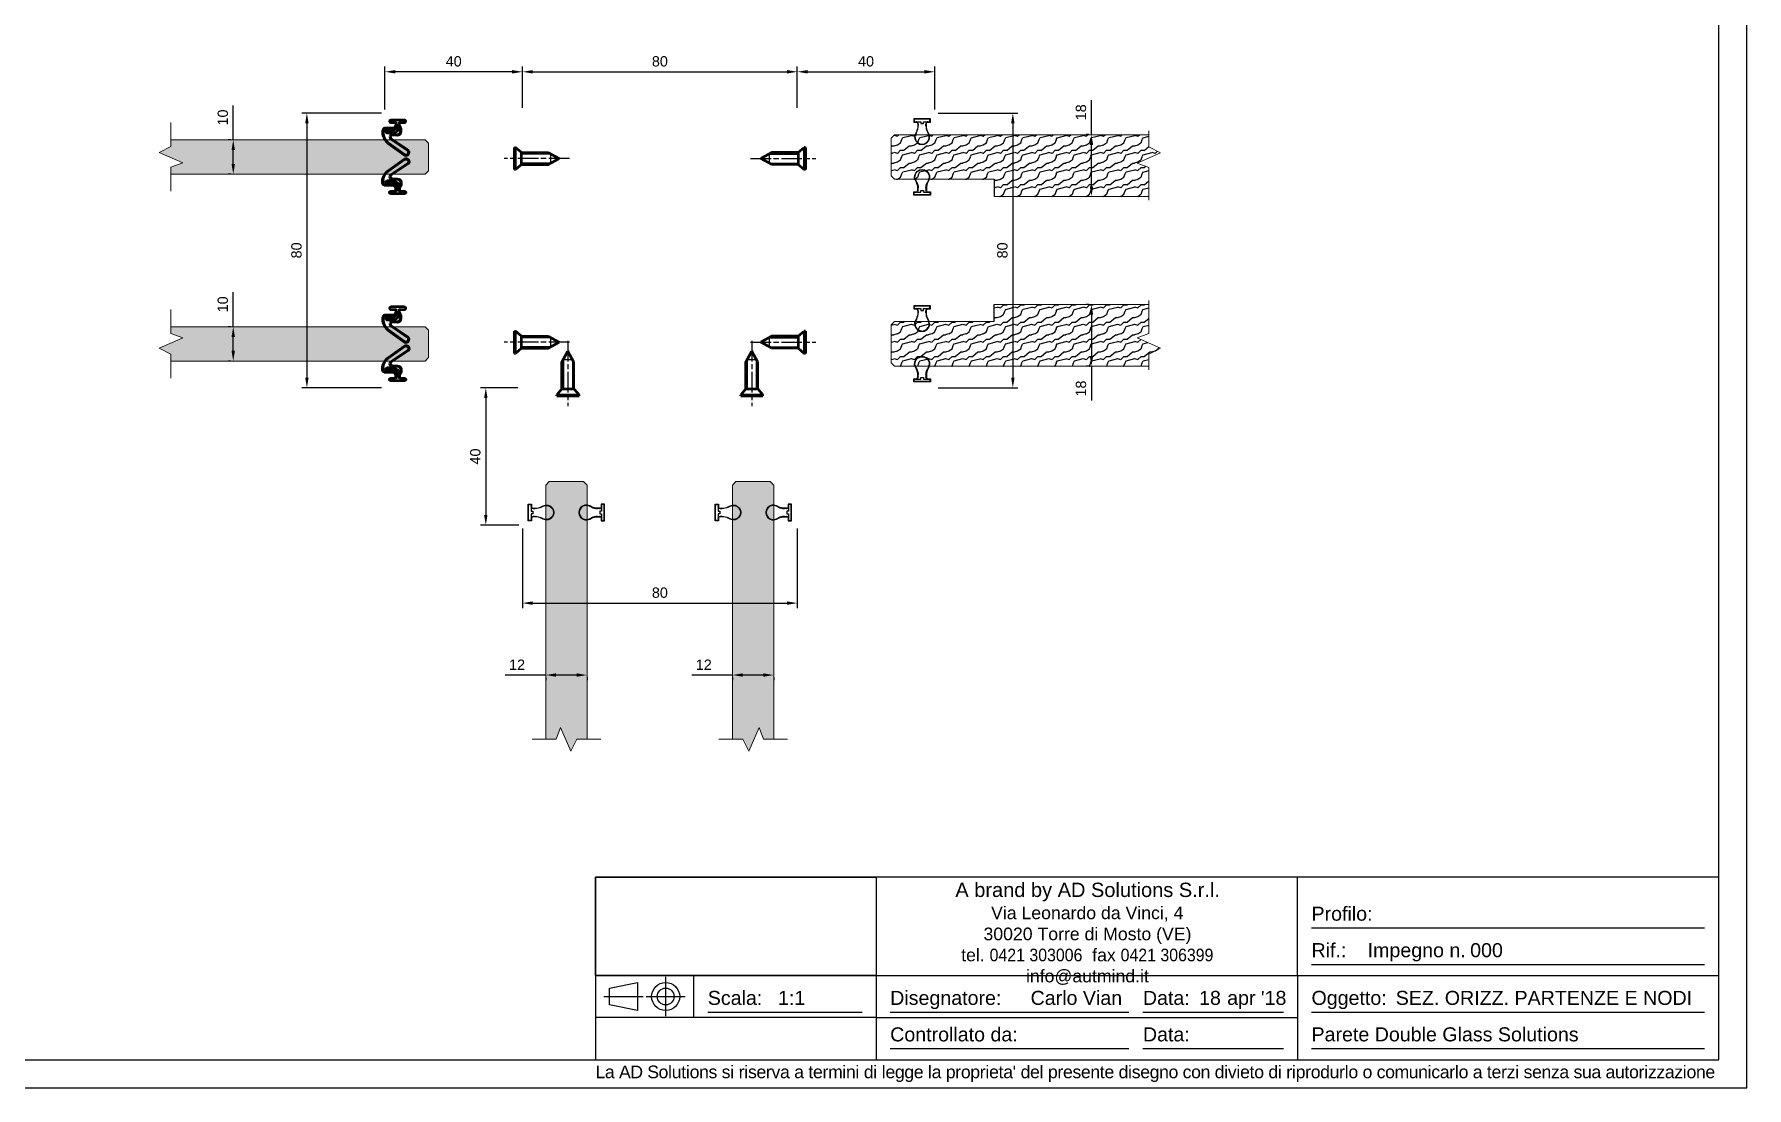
# Model space of a CAD drawing. Header units: millimetres. Extents: x 2587 to 3432, y 1582 to 2176.
# Drawn here: x 2934.1 to 3432.5, y 1582.1 to 1888.8 of the extents above; entities that cross this region are included whole.
import ezdxf

# ---------------------------------------------------------------- set-up
doc = ezdxf.new("R2010")
doc.units = ezdxf.units.MM
doc.linetypes.add('AM_ISO08W050', pattern=[18, 12, -1.5, 3, -1.5])
doc.linetypes.add('AM_ISO08W050x2', pattern=[9, 6, -0.75, 1.5, -0.75])
for name, color, linetype in [('48800_-_L2315', 7, 'Continuous'), ('48800_-_L3000', 7, 'Continuous'), ('Blocchi', 7, 'Continuous'), ('COMP', 41, 'Continuous'), ('PARTENZA_VERTICA', 7, 'Continuous'), ('quote', 3, 'Continuous')]:
    doc.layers.add(name, color=color, linetype=linetype)
for name, color, linetype, lineweight in [('AM_0N', 7, 'Continuous', 50), ('AM_4N', 3, 'Continuous', 25), ('AM_7N', 4, 'AM_ISO08W050', 25), ('GLASS & JOINTS', 250, 'Continuous', 13), ('NOTES', 6, 'Continuous', 15)]:
    doc.layers.add(name, color=color, linetype=linetype, lineweight=lineweight)
doc.layers.add('GLASS HATCH', color=7, linetype='Continuous', true_color=0xb8ffed, transparency=0.5)
doc.styles.get("Standard").update_dxf_attribs({"font": 'arial.ttf'})
doc.dimstyles.new('ISO-25$0', dxfattribs={"dimtxt": 3, "dimasz": 3, "dimexe": 1.5, "dimexo": 1.5, "dimgap": 1.5, "dimtad": 1, "dimtxsty": 'Standard', "dimcen": 2.5, "dimadec": 0, "dimazin": 0, "dimtfac": 1, "dimtmove": 0, "dimatfit": 3, "dimfxl": 1, "dimarcsym": 0})
picture_1 = doc.add_image_def('image1.jpg', size_in_pixel=(2362, 827))
pattern_1 = [(63.4349, (3801.518, -646.9035), (-5.0000065, -4.9999958), [0.67082, -10.50952]), (14.5742, (3801.81796, -646.30346), (-135.0000110433, -34.9999644584), [2.58312, -255.72871]), (342.4744, (3799.31796, -645.65346), (79.999984564, -25.000041342), [0.996245, -98.62805]), (45, (3800.268, -645.9535), (1e-15, 5.0000015), [1.27279, -5.798275]), (360, (3801.168, -645.0535), (5, 5), [0.95, -4.05]), (39.0939, (3802.11796, -645.05346), (54.99996955, 45.000040157), [2.061555, -101.01609]), (360, (3803.718, -643.7535), (5, 5), [0.6, -4.4]), (17.5256, (3799.31796, -643.75346), (-79.999984564, -25.000041342), [0.996245, -98.62805]), (33.6901, (3800.268, -643.4535), (-9.9999978, -5.0000067), [1.081665, -16.94609]), (69.7751, (3801.16796, -642.85346), (20.000041678, 54.999986322), [1.012425, -100.22986])]

# ---------------------------------------------------------------- blocks, each defined once
blk = doc.blocks.new('*D10')
at = {"layer": 'Defpoints', "color": 0, "transparency": 16777216}
for p in [(3082.98, 1703), (3094.98, 1703), (3094.98, 1702.21)]:
    blk.add_point(p, dxfattribs=at)
at = {"layer": 'quote', "color": 0, "lineweight": -2, "transparency": 16777216}
for p, q in [((3082.98, 1702.21), (3071.13, 1702.21)), ((3082.98, 1701.5), (3082.98, 1700.71)), ((3091.98, 1702.21), (3085.98, 1702.21)), ((3094.98, 1701.5), (3094.98, 1700.71))]:
    blk.add_line(p, q, dxfattribs=at)
at = {"layer": 'quote', "color": 0, "transparency": 16777216}
for points in [[(3085.98, 1702.71), (3085.98, 1701.71), (3082.98, 1702.21)], [(3091.98, 1702.71), (3091.98, 1701.71), (3094.98, 1702.21)]]:
    blk.add_solid(points, dxfattribs=at)
at = {"layer": 'quote', "color": 0, "transparency": 16777216, "insert": (3074.62, 1705.22), "char_height": 3, "attachment_point": 5}
blk.add_mtext('12', dxfattribs=at)
blk = doc.blocks.new('*D11')
at = {"layer": 'Defpoints', "color": 0, "transparency": 16777216}
for p in [(3137.31, 1703), (3149.31, 1703), (3149.31, 1702.21)]:
    blk.add_point(p, dxfattribs=at)
at = {"layer": 'quote', "color": 0, "lineweight": -2, "transparency": 16777216}
for p, q in [((3137.31, 1702.21), (3125.45, 1702.21)), ((3137.31, 1701.5), (3137.31, 1700.71)), ((3146.31, 1702.21), (3140.31, 1702.21)), ((3149.31, 1701.5), (3149.31, 1700.71))]:
    blk.add_line(p, q, dxfattribs=at)
at = {"layer": 'quote', "color": 0, "transparency": 16777216}
for points in [[(3140.31, 1702.71), (3140.31, 1701.71), (3137.31, 1702.21)], [(3146.31, 1702.71), (3146.31, 1701.71), (3149.31, 1702.21)]]:
    blk.add_solid(points, dxfattribs=at)
at = {"layer": 'quote', "color": 0, "transparency": 16777216, "insert": (3128.95, 1705.22), "char_height": 3, "attachment_point": 5}
blk.add_mtext('12', dxfattribs=at)
blk = doc.blocks.new('48800')
at = {"layer": '48800_-_L3000', "linetype": 'Continuous', "lineweight": 5}
h = blk.add_hatch(dxfattribs=at)
h.set_pattern_fill('LINE', color=3, scale=2, angle=45, style=0)
h.set_pattern_definition([(45, (-6239.775, -3270.2284), (-4.490128, 4.490128), [])])
edge = h.paths.add_edge_path()
edge.add_arc((9.4, 2.41), 0.897, 334.1295, 494.3643)
edge.add_line((8.77, 3.05), (5.44, -1.86))
edge.add_arc((4.92, -1.52), 0.632, 270, 326.6991, ccw=False)
edge.add_arc((5, -1.51), 0.64, 180.3129, 262.8679, ccw=False)
edge.add_line((4.36, -1.52), (4.39, -0.03))
edge.add_arc((3.39, -0.03), 1, 0, 90)
edge.add_line((3.39, 0.97), (2.4, 0.97))
edge.add_arc((2.4, 0.71), 0.253, 90, 120)
edge.add_line((2.27, 0.93), (1.59, 0.54))
edge.add_arc((1.47, 0.76), 0.253, 270, 300, ccw=False)
edge.add_line((1.47, 0.51), (1.01, 0.51))
edge.add_line((1.01, 0.51), (1.01, 0.41))
edge.add_line((1.01, 0.41), (1.47, 0.41))
edge.add_arc((1.47, 0.76), 0.353, 270, 300)
edge.add_line((1.64, 0.45), (2.32, 0.85))
edge.add_arc((2.4, 0.71), 0.153, 90, 120, ccw=False)
edge.add_line((2.4, 0.87), (3.39, 0.87))
edge.add_arc((3.39, -0.03), 0.9, 0.0699, 90, ccw=False)
edge.add_line((4.29, -0.03), (4.26, -1.51))
edge.add_arc((5, -1.51), 0.74, 180.2005, 263.35)
edge.add_arc((4.92, -1.52), 0.732, 269.5118, 326.6433)
edge.add_line((5.53, -1.92), (8.85, 2.99))
edge.add_arc((9.4, 2.41), 0.797, -25.2784, 133.6585, ccw=False)
edge.add_line((10.12, 2.07), (6.71, -2.69))
edge.add_arc((3.54, -0.42), 3.9, 270, 324.4343, ccw=False)
edge.add_line((3.54, -4.32), (3.25, -4.32))
edge.add_arc((3.27, -3.48), 0.839, 196.694, 268.7318, ccw=False)
edge.add_line((2.47, -3.72), (2.5, -1.15))
edge.add_arc((2.15, -1.15), 0.353, 359.8862, 420)
edge.add_line((2.32, -0.85), (1.64, -0.45))
edge.add_arc((1.47, -0.76), 0.353, 60, 90)
edge.add_line((1.47, -0.41), (1.01, -0.41))
edge.add_line((1.01, -0.41), (1.01, -0.51))
edge.add_line((1.01, -0.51), (1.47, -0.51))
edge.add_arc((1.47, -0.76), 0.253, 60, 90, ccw=False)
edge.add_line((1.59, -0.54), (2.27, -0.93))
edge.add_arc((2.15, -1.15), 0.253, 0, 60, ccw=False)
edge.add_line((2.4, -1.15), (2.37, -3.74))
edge.add_arc((3.27, -3.48), 0.939, 195.7327, 268.8012)
edge.add_line((3.25, -4.42), (3.54, -4.42))
edge.add_arc((3.54, -0.42), 4, 270, 324.4343)
edge.add_line((6.8, -2.75), (10.2, 2.02))
at = {"layer": '48800_-_L2315', "color": 3, "linetype": 'Continuous', "lineweight": 50}
for p, q in [((2.37, 0.86), (2.37, 0.81)), ((2.37, 0.38), (2.37, 0.33)), ((3.25, 0.87), (3.25, 0.82)), ((2.37, -0.45), (2.37, -0.5)), ((2.37, -0.81), (2.37, -0.88)), ((3.25, -0.09), (3.25, -0.17)), ((3.25, -3.38), (3.25, -3.43)), ((3.25, -4.27), (3.25, -4.32))]:
    blk.add_line(p, q, dxfattribs=at)
at = {"layer": '48800_-_L3000', "color": 3, "linetype": 'Continuous', "lineweight": 50}
for p, q in [((0, 2.02), (0, -2.02)), ((0.76, 0.63), (0.76, 2.02)), ((1.47, 0.51), (1.01, 0.51)), ((1.01, 0.51), (1.01, 0.41)), ((1.01, 0.41), (1.47, 0.41)), ((1.96, 0.38), (1.01, 0.38)), ((2.27, 0.93), (1.59, 0.54)), ((1.64, 0.45), (2.32, 0.85)), ((2.35, 0.8), (1.7, 0.43)), ((1.7, 0.43), (1.96, 0.43)), ((3.39, 0.97), (2.4, 0.97)), ((2.4, 0.87), (3.39, 0.87)), ((3.39, 0.82), (2.4, 0.82)), ((8.77, 3.05), (5.44, -1.86)), ((5.53, -1.92), (8.85, 2.99)), ((8.88, 2.95), (5.57, -1.95)), ((6.67, -2.66), (10.07, 2.09)), ((10.12, 2.07), (6.71, -2.69)), ((6.8, -2.75), (10.2, 2.02)), ((0.76, -2.02), (0.76, -0.63)), ((1.01, -0.38), (2, -0.38)), ((1.47, -0.41), (1.01, -0.41)), ((1.01, -0.41), (1.01, -0.51)), ((1.01, -0.51), (1.47, -0.51)), ((1.59, -0.54), (2.27, -0.93)), ((2.32, -0.85), (1.64, -0.45)), ((2, -0.43), (1.7, -0.43)), ((1.7, -0.43), (2.35, -0.8)), ((2.4, -1.15), (2.37, -3.74)), ((2.47, -3.72), (2.5, -1.15)), ((2.55, -1.15), (2.52, -3.72)), ((2.95, -3.02), (2.95, -1.38)), ((3, -1.38), (3, -3.02)), ((3.25, -4.27), (3.54, -4.27)), ((3.54, -4.32), (3.25, -4.32)), ((3.25, -4.42), (3.54, -4.42)), ((3.76, -3.02), (3.76, -1.42)), ((3.81, -1.42), (3.81, -3.02)), ((4.21, -1.51), (4.24, -0.03)), ((4.29, -0.03), (4.26, -1.51)), ((4.36, -1.52), (4.39, -0.03))]:
    blk.add_line(p, q, dxfattribs=at)
for centre, radius, start, end in [((0.38, 2.02), 0.379, 0, 180), ((1.01, 0.63), 0.253, 180, 270), ((1.47, 0.76), 0.253, 270, 300), ((1.47, 0.76), 0.353, 270, 300), ((1.96, -1.42), 1.85, 0, 90), ((1.96, -1.42), 1.8, 0, 90), ((2.4, 0.71), 0.253, 90, 120), ((2.4, 0.71), 0.153, 90, 120), ((2.4, 0.71), 0.103, 90, 120), ((3.39, -0.03), 1, 0, 90), ((3.39, -0.03), 0.9, 0.0699, 90), ((3.39, -0.03), 0.85, 0.1094, 90), ((9.4, 2.41), 0.897, 334.1295, 134.3643), ((9.4, 2.41), 0.797, 334.7216, 133.6585), ((9.4, 2.41), 0.747, 335.0614, 133.2533), ((0.38, -2.02), 0.379, 180, 0), ((1.01, -0.63), 0.253, 90, 180), ((1.47, -0.76), 0.353, 60, 90), ((1.47, -0.76), 0.253, 60, 90), ((2, -1.38), 1, 0, 90), ((2, -1.38), 0.95, 0, 90), ((2.15, -1.15), 0.253, 0, 60), ((2.15, -1.15), 0.353, 359.8862, 60), ((2.15, -1.15), 0.403, 359.846, 60), ((3.27, -3.48), 0.939, 195.7327, 268.8012), ((3.27, -3.48), 0.839, 196.694, 268.7318), ((3.27, -3.48), 0.789, 197.2424, 268.6922), ((3.38, -3.02), 0.429, 180, 0), ((3.38, -3.02), 0.379, 180, 0), ((3.54, -0.42), 3.85, 270, 324.4343), ((3.54, -0.42), 3.9, 270, 324.4343), ((3.54, -0.42), 4, 270, 324.4343), ((5, -1.51), 0.79, 180.1525, 263.5452), ((5, -1.51), 0.74, 180.2005, 263.35), ((5, -1.51), 0.64, 180.3129, 262.8679), ((4.92, -1.52), 0.732, 269.5118, 326.6433), ((4.92, -1.52), 0.782, 269.3145, 326.6195), ((4.92, -1.52), 0.632, 270, 326.6991)]:
    blk.add_arc(centre, radius, start, end, dxfattribs=at)
at = {"layer": 'PARTENZA_VERTICA', "color": 3, "linetype": 'Continuous', "lineweight": 50}
for p, q in [((2.2, 0.72), (2.2, 0.77)), ((2.2, 0.36), (2.2, 0.41)), ((2.2, -0.45), (2.2, -0.4)), ((2.2, -0.77), (2.2, -0.72))]:
    blk.add_line(p, q, dxfattribs=at)
blk = doc.blocks.new('*D12')
at = {"layer": 'Defpoints', "color": 0, "transparency": 16777216}
for p in [(2992.81, 1858.03), (2992.02, 1848.03), (2992.81, 1848.03)]:
    blk.add_point(p, dxfattribs=at)
at = {"layer": 'quote', "color": 0, "lineweight": -2, "transparency": 16777216}
for p, q in [((2992.02, 1858.03), (2992.02, 1868.03)), ((2991.31, 1858.03), (2990.52, 1858.03)), ((2992.02, 1851.03), (2992.02, 1855.03)), ((2991.31, 1848.03), (2990.52, 1848.03))]:
    blk.add_line(p, q, dxfattribs=at)
at = {"layer": 'quote', "color": 0, "transparency": 16777216}
for points in [[(2991.52, 1855.03), (2992.52, 1855.03), (2992.02, 1858.03)], [(2991.52, 1851.03), (2992.52, 1851.03), (2992.02, 1848.03)]]:
    blk.add_solid(points, dxfattribs=at)
at = {"layer": 'quote', "color": 0, "transparency": 16777216, "insert": (2988.99, 1864.53), "char_height": 3, "attachment_point": 5, "rotation": 90}
blk.add_mtext('10', dxfattribs=at)
blk = doc.blocks.new('*D13')
at = {"layer": 'Defpoints', "color": 0, "transparency": 16777216}
for p in [(2992.81, 1803.63), (2992.02, 1793.63), (2992.81, 1793.63)]:
    blk.add_point(p, dxfattribs=at)
at = {"layer": 'quote', "color": 0, "lineweight": -2, "transparency": 16777216}
for p, q in [((2992.02, 1803.63), (2992.02, 1813.63)), ((2991.31, 1803.63), (2990.52, 1803.63)), ((2992.02, 1796.63), (2992.02, 1800.63)), ((2991.31, 1793.63), (2990.52, 1793.63))]:
    blk.add_line(p, q, dxfattribs=at)
at = {"layer": 'quote', "color": 0, "transparency": 16777216}
for points in [[(2991.52, 1800.63), (2992.52, 1800.63), (2992.02, 1803.63)], [(2991.52, 1796.63), (2992.52, 1796.63), (2992.02, 1793.63)]]:
    blk.add_solid(points, dxfattribs=at)
at = {"layer": 'quote', "color": 0, "transparency": 16777216, "insert": (2988.99, 1810.13), "char_height": 3, "attachment_point": 5, "rotation": 90}
blk.add_mtext('10', dxfattribs=at)
blk = doc.blocks.new('*D14')
at = {"layer": 'Defpoints', "color": 0, "transparency": 16777216}
for p in [(3241.78, 1810.13), (3242.56, 1810.13), (3242.56, 1792.13)]:
    blk.add_point(p, dxfattribs=at)
at = {"layer": 'quote', "color": 0, "lineweight": -2, "transparency": 16777216}
for p, q in [((3241.06, 1810.13), (3240.28, 1810.13)), ((3241.78, 1807.13), (3241.78, 1795.13)), ((3241.06, 1792.13), (3240.28, 1792.13)), ((3241.78, 1792.13), (3241.78, 1782.11))]:
    blk.add_line(p, q, dxfattribs=at)
at = {"layer": 'quote', "color": 0, "transparency": 16777216}
for points in [[(3241.28, 1807.13), (3242.28, 1807.13), (3241.78, 1810.13)], [(3241.28, 1795.13), (3242.28, 1795.13), (3241.78, 1792.13)]]:
    blk.add_solid(points, dxfattribs=at)
at = {"layer": 'quote', "color": 0, "transparency": 16777216, "insert": (3238.74, 1785.62), "char_height": 3, "attachment_point": 5, "rotation": 90}
blk.add_mtext('18', dxfattribs=at)
blk = doc.blocks.new('*D15')
at = {"layer": 'Defpoints', "color": 0, "transparency": 16777216}
for p in [(3242.56, 1859.53), (3241.78, 1841.53), (3242.56, 1841.53)]:
    blk.add_point(p, dxfattribs=at)
at = {"layer": 'quote', "color": 0, "lineweight": -2, "transparency": 16777216}
for p, q in [((3241.78, 1859.53), (3241.78, 1869.55)), ((3241.06, 1859.53), (3240.28, 1859.53)), ((3241.78, 1844.53), (3241.78, 1856.53)), ((3241.06, 1841.53), (3240.28, 1841.53))]:
    blk.add_line(p, q, dxfattribs=at)
at = {"layer": 'quote', "color": 0, "transparency": 16777216}
for points in [[(3241.28, 1856.53), (3242.28, 1856.53), (3241.78, 1859.53)], [(3241.28, 1844.53), (3242.28, 1844.53), (3241.78, 1841.53)]]:
    blk.add_solid(points, dxfattribs=at)
at = {"layer": 'quote', "color": 0, "transparency": 16777216, "insert": (3238.74, 1866.04), "char_height": 3, "attachment_point": 5, "rotation": 90}
blk.add_mtext('18', dxfattribs=at)
blk = doc.blocks.new('vite TSPIC autofil 3.5x13')
at = {"layer": 'AM_0N'}
for points in [[(-1.75, 7.7), (0, 10.9)], [(-1.75, 7.7), (0, 10.9)], [(1.75, 7.7), (0, 10.9)], [(1.75, 7.7), (0, 10.9)], [(-1.75, 0), (-1.75, 7.7)], [(-1.75, 0), (-1.75, 7.7)], [(1.75, 0), (1.75, 7.7)], [(1.75, 0), (1.75, 7.7)], [(-1.75, 0), (1.75, 0)], [(1.75, 0), (3.22, -1.75)], [(-1.75, 0), (-3.22, -1.75)], [(-3.22, -1.75), (3.22, -1.75)], [(-3.22, -2.1), (-3.22, -1.75)], [(-3.22, -2.1), (-3.22, -1.75)], [(-3.22, -2.1), (3.22, -2.1)], [(3.22, -2.1), (3.22, -1.75)], [(3.22, -2.1), (3.22, -1.75)]]:
    blk.add_lwpolyline(points, dxfattribs=at)
at = {"layer": 'AM_4N'}
for points in [[(-1.32, 8.49), (-1.32, 0)], [(-1.32, 8.49), (1.32, 8.49)], [(-1.32, 8.49), (-1.32, 0)], [(-1.32, 8.49), (1.32, 8.49)], [(1.32, 8.49), (1.32, 0)], [(1.32, 8.49), (1.32, 0)]]:
    blk.add_lwpolyline(points, dxfattribs=at)
at = {"layer": 'AM_7N', "linetype": 'AM_ISO08W050x2'}
blk.add_lwpolyline([(0, 13.9), (0, -5.1)], dxfattribs=at)
blk = doc.blocks.new('*U32')
at = {"color": 4, "char_height": 5, "attachment_point": 1}
for s, width, insert in [('Profilo:', 21.1789, (5, -10.48)), ('Rif.:', 14.5881, (5, -23.48)), ('Impegno n.', 36.2116, (25, -23.48)), ('000', 152.2634, (61.5, -23.48))]:
    blk.add_mtext_dynamic_manual_height_columns(s, width=width, gutter_width=12.5, heights=[0], dxfattribs=dict(at, insert=insert))
blk = doc.blocks.new('INDICAZIONE')
at = {"color": 6}
for p, q in [((0, 7), (0, -7)), ((-22, 0), (-8, 0)), ((-7, 0), (7, 0))]:
    blk.add_line(p, q, dxfattribs=at)
blk.add_lwpolyline([(-10, 5), (-10, -5), (-20, -3), (-20, 3), (-10, 5)], dxfattribs=at)
for radius in [5, 3]:
    blk.add_circle((0, 0), radius, dxfattribs=at)
blk = doc.blocks.new('*U34')
at = {"color": 6}
for p, q in [((99.96, 30), (99.96, 15)), ((99.96, 15), (0, 15)), ((99.96, 15), (250, 15)), ((99.96, 15), (99.96, 0)), ((250, 15), (250, 0)), ((104.96, 3.94), (189.96, 3.94)), ((194.96, 3.94), (245, 3.94)), ((255, 3.94), (395, 3.94))]:
    blk.add_line(p, q, dxfattribs=at)
at = {"color": 4, "char_height": 5, "attachment_point": 1}
for s, width, insert in [('Oggetto:', 14.5881, (255, 24.52)), ('Controllato da:', 44.8692, (104.96, 11.52)), ('Data:', 14.5881, (194.96, 11.52))]:
    blk.add_mtext_dynamic_manual_height_columns(s, width=width, gutter_width=12.5, heights=[0], dxfattribs=dict(at, insert=insert))
blk = doc.blocks.new('*U35')
at = {"color": 4, "attachment_point": 1}
for s, width, insert, char_height in [('\\pi28.2032;{\\H0.9945x;A brand by AD Solutions S.r.l.\\P\\pi40.93367;\\H0.88235x;Via Leonardo da Vinci, 4\\P\\pi38.22784;30020 Torre di Mosto (VE)\\P\\pi30.28043;tel. \\W0.9;0421 303006\\W1;  fax \\W0.9;0421 306399\\W1;\\P\\pi53.36388;info@autmind.it}', 150.0363, (99.96, -1.94), 5.1282), ('Carlo Vian', 152.2634, (154.96, -40.48), 5)]:
    blk.add_mtext_dynamic_manual_height_columns(s, width=width, gutter_width=12.5, heights=[0], dxfattribs=dict(at, insert=insert, char_height=char_height))
at = {"insert": (0, -67.1), "char_height": 4.5, "attachment_point": 1}
blk.add_mtext_dynamic_manual_height_columns("{\\T0.96;\\C4;La AD Solutions si riserva a termini di legge la proprieta' del presente disegno con divieto di riprodurlo o comunicarlo a terzi senza sua autorizzazione}", width=437.3595, gutter_width=12.5, heights=[0], dxfattribs=at)
at = {"color": 6}
image = blk.add_image(picture_1, insert=(0, -35), size_in_units=(99.96, 35), dxfattribs=at)
image.dxf.flags = 7
blk = doc.blocks.new('*U31')
at = {"color": 4, "insert": (65, -40.48), "char_height": 5, "attachment_point": 1}
blk.add_mtext_dynamic_manual_height_columns('1:1', width=29.9637, gutter_width=12.5, heights=[0], dxfattribs=at)
blk = doc.blocks.new('*U30')
at = {"color": 4, "insert": (214.96, -40.48), "char_height": 5, "attachment_point": 1}
blk.add_mtext_dynamic_manual_height_columns('18', width=12.6891, gutter_width=12.5, heights=[0], dxfattribs=at)
blk = doc.blocks.new('*U33')
at = {"color": 4, "insert": (214.96, -40.48), "char_height": 5, "attachment_point": 1}
blk.add_mtext_dynamic_manual_height_columns('\\pt10;^Iapr', width=27.1768, gutter_width=12.5, heights=[0], dxfattribs=at)
blk = doc.blocks.new('DATA - ANNO')
at = {"color": 4, "insert": (214.96, -40.48), "char_height": 5, "attachment_point": 1}
blk.add_mtext_dynamic_manual_height_columns("\\pt20,21,22;^I^I^I'18", width=152.2634, gutter_width=12.5, heights=[0], dxfattribs=at)
blk = doc.blocks.new('Cartiglio A3')
at = {"color": 6}
for points in [[(0, 726.876), (0, 0), (1034.376, 0), (1034.376, 726.876)], [(10, 716.876), (10, 10), (1024.376, 10), (1024.376, 716.876)]]:
    blk.add_lwpolyline(points, close=True, dxfattribs=at)
blk = doc.blocks.new('*U36')
at = {"color": 4, "insert": (0, 7.59), "char_height": 5, "attachment_point": 1}
blk.add_mtext_dynamic_manual_height_columns('Parete Double Glass Solutions', width=152.2634, gutter_width=12.5, heights=[0], dxfattribs=at)
blk = doc.blocks.new('48750')
at = {"layer": 'COMP'}
for p, q in [((-3.8, 1.56), (-4.38, 1.84)), ((-1.46, 1.14), (-2.05, 1.14)), ((-4.38, -1.84), (-3.8, -1.56)), ((-2.05, -1.14), (-1.46, -1.14))]:
    blk.add_line(p, q, dxfattribs=at)
blk.add_lwpolyline([(-0.95, 1.75, -0.414214), (-1.45, 1.25), (-2.05, 1.25, -0.117054), (-3.75, 1.65), (-4.33, 1.94, 1.622467), (-4.33, -1.94), (-3.75, -1.65, -0.117054), (-2.05, -1.25), (-1.45, -1.25, -0.414214), (-0.95, -1.75), (-0.95, -2.41), (0, -2.41), (0, 2.41), (-0.95, 2.41)], format="xyb", close=True, dxfattribs=at)
blk.add_lwpolyline([(-0.1, 2.32), (-0.85, 2.32), (-0.85, 0.4), (-1.35, 0.4), (-1.35, -0.4), (-0.85, -0.4), (-0.85, -2.31), (-0.1, -2.31)], close=True, dxfattribs=at)
for centre, radius, start, end in [((-5.3, 0), 2.07, 63.2948, 296.7052), ((-2.05, 5.03), 3.89, 243.2948, 270), ((-1.46, 1.75), 0.61, 270, 0), ((-2.05, -5.03), 3.89, 90, 116.7052), ((-1.46, -1.75), 0.61, 0, 90)]:
    blk.add_arc(centre, radius, start, end, dxfattribs=at)
blk = doc.blocks.new('*D57')
at = {"layer": 'Defpoints', "color": 0, "transparency": 16777216}
for p in [(3036.68, 1865.83), (3013.46, 1785.83), (3036.68, 1785.83)]:
    blk.add_point(p, dxfattribs=at)
at = {"layer": 'quote', "color": 0, "lineweight": -2, "transparency": 16777216}
for p, q in [((3035.18, 1865.83), (3011.96, 1865.83)), ((3013.46, 1862.83), (3013.46, 1788.83)), ((3035.18, 1785.83), (3011.96, 1785.83))]:
    blk.add_line(p, q, dxfattribs=at)
at = {"layer": 'quote', "color": 0, "transparency": 16777216}
for points in [[(3012.96, 1862.83), (3013.96, 1862.83), (3013.46, 1865.83)], [(3012.96, 1788.83), (3013.96, 1788.83), (3013.46, 1785.83)]]:
    blk.add_solid(points, dxfattribs=at)
at = {"layer": 'quote', "color": 0, "transparency": 16777216, "insert": (3010.43, 1825.83), "char_height": 3, "attachment_point": 5, "rotation": 90}
blk.add_mtext('80', dxfattribs=at)
blk = doc.blocks.new('*D58')
at = {"layer": 'Defpoints', "color": 0, "transparency": 16777216}
for p in [(3036.18, 1877.83), (3036.18, 1865.33), (3076.18, 1865.83)]:
    blk.add_point(p, dxfattribs=at)
at = {"layer": 'quote', "color": 0, "lineweight": -2, "transparency": 16777216}
for p, q in [((3036.18, 1866.83), (3036.18, 1879.33)), ((3076.18, 1867.33), (3076.18, 1879.33)), ((3073.18, 1877.83), (3039.18, 1877.83))]:
    blk.add_line(p, q, dxfattribs=at)
at = {"layer": 'quote', "color": 0, "transparency": 16777216}
for points in [[(3039.18, 1878.33), (3039.18, 1877.33), (3036.18, 1877.83)], [(3073.18, 1878.33), (3073.18, 1877.33), (3076.18, 1877.83)]]:
    blk.add_solid(points, dxfattribs=at)
at = {"layer": 'quote', "color": 0, "transparency": 16777216, "insert": (3056.18, 1880.86), "char_height": 3, "attachment_point": 5}
blk.add_mtext('40', dxfattribs=at)
blk = doc.blocks.new('*D59')
at = {"layer": 'Defpoints', "color": 0, "transparency": 16777216}
for p in [(3156.18, 1877.83), (3076.18, 1865.83), (3156.18, 1865.83)]:
    blk.add_point(p, dxfattribs=at)
at = {"layer": 'quote', "color": 0, "lineweight": -2, "transparency": 16777216}
for p, q in [((3076.18, 1867.33), (3076.18, 1879.33)), ((3156.18, 1867.33), (3156.18, 1879.33)), ((3079.18, 1877.83), (3153.18, 1877.83))]:
    blk.add_line(p, q, dxfattribs=at)
at = {"layer": 'quote', "color": 0, "transparency": 16777216}
for points in [[(3079.18, 1878.33), (3079.18, 1877.33), (3076.18, 1877.83)], [(3153.18, 1878.33), (3153.18, 1877.33), (3156.18, 1877.83)]]:
    blk.add_solid(points, dxfattribs=at)
at = {"layer": 'quote', "color": 0, "transparency": 16777216, "insert": (3116.18, 1880.86), "char_height": 3, "attachment_point": 5}
blk.add_mtext('80', dxfattribs=at)
blk = doc.blocks.new('*D60')
at = {"layer": 'Defpoints', "color": 0, "transparency": 16777216}
for p in [(3196.18, 1877.83), (3156.18, 1865.83), (3196.18, 1865.33)]:
    blk.add_point(p, dxfattribs=at)
at = {"layer": 'quote', "color": 0, "lineweight": -2, "transparency": 16777216}
for p, q in [((3156.18, 1867.33), (3156.18, 1879.33)), ((3196.18, 1866.83), (3196.18, 1879.33)), ((3159.18, 1877.83), (3193.18, 1877.83))]:
    blk.add_line(p, q, dxfattribs=at)
at = {"layer": 'quote', "color": 0, "transparency": 16777216}
for points in [[(3159.18, 1878.33), (3159.18, 1877.33), (3156.18, 1877.83)], [(3193.18, 1878.33), (3193.18, 1877.33), (3196.18, 1877.83)]]:
    blk.add_solid(points, dxfattribs=at)
at = {"layer": 'quote', "color": 0, "transparency": 16777216, "insert": (3176.18, 1880.86), "char_height": 3, "attachment_point": 5}
blk.add_mtext('40', dxfattribs=at)
blk = doc.blocks.new('*D61')
at = {"layer": 'Defpoints', "color": 0, "transparency": 16777216}
for p in [(3195.68, 1865.83), (3195.68, 1785.83), (3218.9, 1785.83)]:
    blk.add_point(p, dxfattribs=at)
at = {"layer": 'quote', "color": 0, "lineweight": -2, "transparency": 16777216}
for p, q in [((3197.18, 1865.83), (3220.4, 1865.83)), ((3218.9, 1862.83), (3218.9, 1788.83)), ((3197.18, 1785.83), (3220.4, 1785.83))]:
    blk.add_line(p, q, dxfattribs=at)
at = {"layer": 'quote', "color": 0, "transparency": 16777216}
for points in [[(3218.4, 1862.83), (3219.4, 1862.83), (3218.9, 1865.83)], [(3218.4, 1788.83), (3219.4, 1788.83), (3218.9, 1785.83)]]:
    blk.add_solid(points, dxfattribs=at)
at = {"layer": 'quote', "color": 0, "transparency": 16777216, "insert": (3215.87, 1825.83), "char_height": 3, "attachment_point": 5, "rotation": 90}
blk.add_mtext('80', dxfattribs=at)
blk = doc.blocks.new('*D62')
at = {"layer": 'Defpoints', "color": 0, "transparency": 16777216}
for p in [(3076.18, 1746.33), (3156.18, 1746.33), (3156.18, 1723.15)]:
    blk.add_point(p, dxfattribs=at)
at = {"layer": 'quote', "color": 0, "lineweight": -2, "transparency": 16777216}
for p, q in [((3076.18, 1744.83), (3076.18, 1721.65)), ((3156.18, 1744.83), (3156.18, 1721.65)), ((3079.18, 1723.15), (3153.18, 1723.15))]:
    blk.add_line(p, q, dxfattribs=at)
at = {"layer": 'quote', "color": 0, "transparency": 16777216}
for points in [[(3079.18, 1723.65), (3079.18, 1722.65), (3076.18, 1723.15)], [(3153.18, 1723.65), (3153.18, 1722.65), (3156.18, 1723.15)]]:
    blk.add_solid(points, dxfattribs=at)
at = {"layer": 'quote', "color": 0, "transparency": 16777216, "insert": (3116.18, 1726.18), "char_height": 3, "attachment_point": 5}
blk.add_mtext('80', dxfattribs=at)
blk = doc.blocks.new('*D63')
at = {"layer": 'Defpoints', "color": 0, "transparency": 16777216}
for p in [(3076.33, 1785.83), (3065.52, 1745.83), (3076.68, 1745.83)]:
    blk.add_point(p, dxfattribs=at)
at = {"layer": 'quote', "color": 0, "lineweight": -2, "transparency": 16777216}
for p, q in [((3074.83, 1785.83), (3064.02, 1785.83)), ((3065.52, 1782.83), (3065.52, 1748.83)), ((3075.18, 1745.83), (3064.02, 1745.83))]:
    blk.add_line(p, q, dxfattribs=at)
at = {"layer": 'quote', "color": 0, "transparency": 16777216}
for points in [[(3065.02, 1782.83), (3066.02, 1782.83), (3065.52, 1785.83)], [(3065.02, 1748.83), (3066.02, 1748.83), (3065.52, 1745.83)]]:
    blk.add_solid(points, dxfattribs=at)
at = {"layer": 'quote', "color": 0, "transparency": 16777216, "insert": (3062.48, 1765.83), "char_height": 3, "attachment_point": 5, "rotation": 90}
blk.add_mtext('40', dxfattribs=at)

msp = doc.modelspace()

# ---------------------------------------------------------------- hatches: boundary and pattern name
h = msp.add_hatch()
h.set_pattern_fill('LEGNO5', color=44, scale=5, angle=90, pattern_type=2)
h.set_pattern_definition(pattern_1)
h.paths.add_polyline_path([(3213.48, 1846.527), (3213.48, 1841.527), (3258.486, 1841.527), (3258.486, 1849.987), (3255.051, 1851.237), (3261.92, 1854.237), (3258.486, 1855.987), (3258.486, 1859.527), (3184.48, 1859.527), (3183.48, 1858.527), (3183.48, 1847.527), (3184.48, 1846.527)])
h = msp.add_hatch()
h.set_pattern_fill('LEGNO5', color=44, scale=5, angle=90, pattern_type=2)
h.set_pattern_definition(pattern_1)
h.paths.add_polyline_path([(3213.48, 1805.127), (3184.48, 1805.127), (3183.48, 1804.127), (3183.48, 1793.127), (3184.48, 1792.127), (3258.486, 1792.127), (3258.486, 1795.667), (3261.92, 1797.417), (3255.051, 1800.417), (3258.486, 1801.667), (3258.486, 1810.127), (3213.48, 1810.127)])
at = {"layer": 'GLASS HATCH'}
h = msp.add_hatch(color=256, dxfattribs=at)
h.dxf.hatch_style = 1
h.paths.add_polyline_path([(2973.874, 1858.027), (2973.874, 1856.045), (2970.44, 1854.295), (2977.309, 1851.295), (2973.874, 1850.045), (2973.874, 1848.027), (3047.88, 1848.027), (3048.88, 1849.027), (3048.88, 1857.027), (3047.88, 1858.027)])
h = msp.add_hatch(color=256, dxfattribs=at)
h.dxf.hatch_style = 1
h.paths.add_polyline_path([(3047.88, 1793.627), (3048.88, 1794.627), (3048.88, 1802.627), (3047.88, 1803.627), (2973.874, 1803.627), (2973.874, 1801.609), (2977.309, 1800.359), (2970.44, 1797.359), (2973.874, 1795.609), (2973.874, 1793.627)])
h = msp.add_hatch(color=256, dxfattribs=at)
h.dxf.hatch_style = 1
h.paths.add_polyline_path([(3093.98, 1758.527), (3094.98, 1757.527), (3094.98, 1683.522), (3091.998, 1683.522), (3090.248, 1680.087), (3087.248, 1686.956), (3085.998, 1683.522), (3082.98, 1683.522), (3082.98, 1757.527), (3083.98, 1758.527)])
h = msp.add_hatch(color=256, dxfattribs=at)
h.dxf.hatch_style = 1
h.paths.add_polyline_path([(3138.308, 1758.527), (3137.308, 1757.527), (3137.308, 1683.522), (3140.29, 1683.522), (3142.04, 1680.087), (3145.04, 1686.956), (3146.29, 1683.522), (3149.308, 1683.522), (3149.308, 1757.527), (3148.308, 1758.527)])

# ---------------------------------------------------------------- linework, layer by layer
at = {"color": 44}
for p, q in [((3213.48, 1846.527), (3213.48, 1841.527)), ((3213.48, 1805.127), (3213.48, 1810.127))]:
    msp.add_line(p, q, dxfattribs=at)
at = {"color": 6}
for p, q in [((3301.732, 1614.747), (3301.732, 1643.348)), ((3305.818, 1628.589), (3420.225, 1628.589)), ((3097.433, 1614.747), (3301.732, 1614.747)), ((3126.035, 1602.489), (3126.035, 1614.747)), ((3301.732, 1614.747), (3424.311, 1614.747)), ((3301.732, 1614.747), (3301.732, 1602.489)), ((3305.818, 1617.966), (3420.225, 1617.966)), ((3130.121, 1604.073), (3175.037, 1604.073)), ((3183.209, 1604.073), (3252.671, 1604.073)), ((3256.756, 1604.073), (3297.646, 1604.073)), ((3305.818, 1604.073), (3420.225, 1604.073))]:
    msp.add_line(p, q, dxfattribs=at)
msp.add_lwpolyline([(3424.311, 1643.348), (3097.433, 1643.348), (3097.433, 1590.231), (3424.311, 1590.231)], close=True, dxfattribs=at)
at = {"layer": 'GLASS & JOINTS', "color": 44}
for p, q in [((3213.48, 1841.527), (3258.486, 1841.527)), ((3213.48, 1810.127), (3258.486, 1810.127))]:
    msp.add_line(p, q, dxfattribs=at)
for points in [[(3258.486, 1859.527), (3184.48, 1859.527), (3183.48, 1858.527), (3183.48, 1847.527), (3184.48, 1846.527), (3213.48, 1846.527)], [(3258.486, 1792.127), (3184.48, 1792.127), (3183.48, 1793.127), (3183.48, 1804.127), (3184.48, 1805.127), (3213.48, 1805.127)]]:
    msp.add_lwpolyline(points, dxfattribs=at)
at = {"layer": 'GLASS & JOINTS'}
for points in [[(2973.874, 1848.027), (3047.88, 1848.027), (3048.88, 1849.027), (3048.88, 1857.027), (3047.88, 1858.027), (2973.874, 1858.027)], [(2973.874, 1803.627), (3047.88, 1803.627), (3048.88, 1802.627), (3048.88, 1794.627), (3047.88, 1793.627), (2973.874, 1793.627)], [(3082.98, 1683.522), (3082.98, 1757.527), (3083.98, 1758.527), (3093.98, 1758.527), (3094.98, 1757.527), (3094.98, 1683.522)], [(3149.308, 1683.522), (3149.308, 1757.527), (3148.308, 1758.527), (3138.308, 1758.527), (3137.308, 1757.527), (3137.308, 1683.522)]]:
    msp.add_lwpolyline(points, dxfattribs=at)
at = {"layer": 'NOTES', "linetype": 'Continuous'}
for points in [[(2973.874, 1843.045), (2973.874, 1850.045), (2977.309, 1851.295), (2970.44, 1854.295), (2973.874, 1856.045), (2973.874, 1863.045)], [(2973.874, 1808.609), (2973.874, 1801.609), (2977.309, 1800.359), (2970.44, 1797.359), (2973.874, 1795.609), (2973.874, 1788.609)], [(3078.998, 1683.522), (3085.998, 1683.522), (3087.248, 1686.956), (3090.248, 1680.087), (3091.998, 1683.522), (3098.998, 1683.522)], [(3153.29, 1683.522), (3146.29, 1683.522), (3145.04, 1686.956), (3142.04, 1680.087), (3140.29, 1683.522), (3133.29, 1683.522)]]:
    msp.add_lwpolyline(points, dxfattribs=at)
at = {"layer": 'NOTES', "color": 44, "linetype": 'Continuous'}
for points in [[(3258.486, 1840.439), (3258.486, 1849.987), (3255.051, 1851.237), (3261.92, 1854.237), (3258.486, 1855.987), (3258.486, 1860.615)], [(3258.486, 1811.215), (3258.486, 1801.667), (3255.051, 1800.417), (3261.92, 1797.417), (3258.486, 1795.667), (3258.486, 1791.039)]]:
    msp.add_lwpolyline(points, dxfattribs=at)

# ---------------------------------------------------------------- block references
at = {"xscale": 0.8171957802981612, "yscale": 0.8171957802981612, "zscale": 0.8171957802981612}
for name, p in [('Cartiglio A3', (2587.196, 1582.059)), ('*U35', (3097.433, 1643.348)), ('*U34', (3097.433, 1590.231)), ('INDICAZIONE', (3117.863, 1608.618)), ('*U31', (3097.433, 1643.348)), ('*U30', (3097.433, 1643.348)), ('DATA - ANNO', (3097.433, 1643.348)), ('*U33', (3097.433, 1643.348)), ('*U36', (3305.818, 1593.45))]:
    msp.add_blockref(name, p, dxfattribs=at)
at = {"rotation": 270}
for p in [(3039.88, 1863.794), (3039.88, 1809.359)]:
    msp.add_blockref('48800', p, dxfattribs=at)
at = {"xscale": -1}
for name, p, rotation in [('vite TSPIC autofil 3.5x13', (3075.932, 1852.577), 270), ('vite TSPIC autofil 3.5x13', (3156.428, 1852.577), 90), ('48800', (3039.88, 1842.295), 270), ('vite TSPIC autofil 3.5x13', (3075.932, 1799.077), 270), ('vite TSPIC autofil 3.5x13', (3156.428, 1799.077), 90), ('48800', (3039.88, 1787.86), 270)]:
    msp.add_blockref(name, p, dxfattribs=dict(at, rotation=rotation))
for p in [(3089.43, 1785.579), (3142.93, 1785.579)]:
    msp.add_blockref('vite TSPIC autofil 3.5x13', p)
at = {"color": 6, "xscale": 0.8171957802981612, "yscale": 0.8171957802981612, "zscale": 0.8171957802981612}
msp.add_blockref('*U32', (3301.732, 1643.348), dxfattribs=at)
at = {"layer": 'Blocchi', "rotation": 90}
for p in [(3192.48, 1864.127), (3192.48, 1809.727)]:
    msp.add_blockref('48750', p, dxfattribs=at)
at = {"layer": 'Blocchi', "xscale": -1, "rotation": 90}
for p in [(3192.48, 1841.927), (3192.48, 1787.527)]:
    msp.add_blockref('48750', p, dxfattribs=at)
at = {"layer": 'Blocchi', "xscale": -1}
for p in [(3077.88, 1749.527), (3132.28, 1749.527)]:
    msp.add_blockref('48750', p, dxfattribs=at)
at = {"layer": 'Blocchi'}
for p in [(3100.08, 1749.527), (3154.48, 1749.527)]:
    msp.add_blockref('48750', p, dxfattribs=at)

# ---------------------------------------------------------------- texts
at = {"color": 4, "attachment_point": 1}
for s, width, insert, char_height in [('Scala:', 14.5881, (3130.121, 1610.269), 4.086), ('Disegnatore:', 14.5881, (3183.209, 1610.269), 4.08598), ('Data:', 14.5881, (3256.756, 1610.269), 4.086), ('SEZ. ORIZZ. PARTENZE E NODI', 152.26344, (3330.334, 1610.269), 4.08598)]:
    msp.add_mtext_dynamic_manual_height_columns(s, width=width, gutter_width=12.5, heights=[0], dxfattribs=dict(at, insert=insert, char_height=char_height))

# ---------------------------------------------------------------- dimensions: what is measured, and where the dimension line sits
at = {"layer": 'quote'}
for base, p1, p2, picture, middle in [((3036.18, 1877.825), (3076.18, 1865.827), (3036.18, 1865.327), '*D58', (3056.18, 1877.825)), ((3094.98, 1702.212), (3082.98, 1702.999), (3094.98, 1702.999), '*D10', (3074.618, 1702.212)), ((3149.308, 1702.212), (3137.308, 1702.999), (3149.308, 1702.999), '*D11', (3128.946, 1702.212))]:
    dim = msp.add_linear_dim(base=base, p1=p1, p2=p2, dimstyle='ISO-25$0', dxfattribs=at)
    dim.commit()
    dim.dimension.update_dxf_attribs({"geometry": picture, "text_midpoint": middle, "dimtype": 160})
for base, p1, p2, picture, middle in [((3156.18, 1877.825), (3076.18, 1865.827), (3156.18, 1865.827), '*D59', (3116.18, 1880.857)), ((3196.18, 1877.825), (3156.18, 1865.827), (3196.18, 1865.327), '*D60', (3176.18, 1880.857)), ((3156.18, 1723.153), (3076.18, 1746.327), (3156.18, 1746.327), '*D62', (3116.18, 1726.185))]:
    dim = msp.add_linear_dim(base=base, p1=p1, p2=p2, dimstyle='ISO-25$0', dxfattribs=at)
    dim.commit()
    dim.dimension.update_dxf_attribs({"geometry": picture, "text_midpoint": middle})
for base, p1, p2, angle, picture, middle in [((3241.776, 1841.527), (3242.564, 1859.527), (3242.564, 1841.527), 270, '*D15', (3241.776, 1866.038)), ((2992.023, 1848.027), (2992.81, 1858.027), (2992.81, 1848.027), 90, '*D12', (2992.023, 1864.53)), ((2992.023, 1793.627), (2992.81, 1803.627), (2992.81, 1793.627), 90, '*D13', (2992.023, 1810.13)), ((3241.776, 1810.127), (3242.564, 1792.127), (3242.564, 1810.127), 90, '*D14', (3241.776, 1785.617))]:
    dim = msp.add_linear_dim(base=base, p1=p1, p2=p2, angle=angle, dimstyle='ISO-25$0', dxfattribs=at)
    dim.commit()
    dim.dimension.update_dxf_attribs({"geometry": picture, "text_midpoint": middle, "dimtype": 160})
for base, p1, p2, picture, middle in [((3013.462, 1785.827), (3036.68, 1865.827), (3036.68, 1785.827), '*D57', (3010.43, 1825.827)), ((3218.898, 1785.827), (3195.68, 1865.827), (3195.68, 1785.827), '*D61', (3215.866, 1825.827)), ((3065.516, 1745.827), (3076.326, 1785.827), (3076.68, 1745.827), '*D63', (3062.484, 1765.827))]:
    dim = msp.add_linear_dim(base=base, p1=p1, p2=p2, angle=90, dimstyle='ISO-25$0', dxfattribs=at)
    dim.commit()
    dim.dimension.update_dxf_attribs({"geometry": picture, "text_midpoint": middle})

doc.saveas('drawing.dxf')
